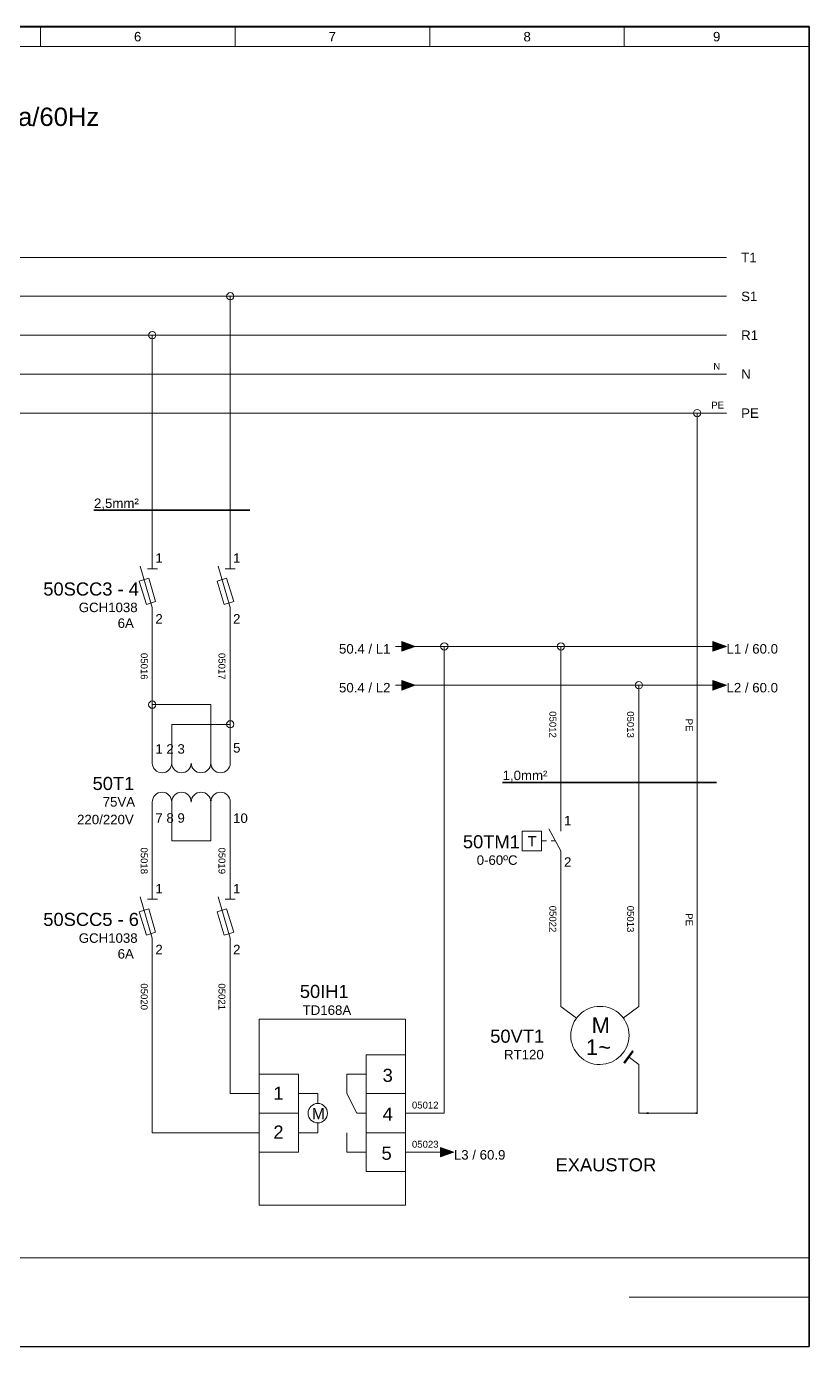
# Model space of a CAD drawing. Header units: millimetres. Extents: x 1004 to 59588, y 686 to 38112.
# Drawn here: x 8661 to 10297, y 764 to 3524 of the extents above; entities that cross this region are included whole.
import ezdxf

# ---------------------------------------------------------------- set-up
doc = ezdxf.new("R2010")
doc.units = ezdxf.units.MM
for name, color, linetype in [('PDF12_Geometry', 7, 'Continuous'), ('PDF12_Solid Fills', 7, 'Continuous'), ('PDF12_Text', 7, 'Continuous')]:
    doc.layers.add(name, color=color, linetype=linetype)
doc.styles.add('PDF Arial', font='arial.ttf')

msp = doc.modelspace()

# ---------------------------------------------------------------- hatches: boundary and pattern name
at = {"layer": 'PDF12_Geometry', "transparency": 33554559}
for points in [[(10058.27, 2714.19), (10061.8, 2714.19), (10062.98, 2715.36), (10061.8, 2716.54), (10058.27, 2716.54)], [(10078.27, 2714.19), (10082.39, 2714.19), (10083.57, 2715.36), (10082.39, 2716.54), (10078.27, 2716.54)], [(10118.86, 2714.19), (10122.98, 2714.19), (10124.15, 2715.36), (10122.98, 2716.54), (10118.86, 2716.54)], [(10060.62, 2698.89), (10060.62, 2695.36), (10061.8, 2693.6), (10062.98, 2695.36), (10062.98, 2698.89)], [(9908.27, 1358.3), (9910.62, 1356.54), (9928.27, 1381.24), (9926.51, 1382.42)], [(9938.86, 1255.95), (9938.86, 1251.83), (9940.04, 1250.66), (9941.21, 1251.83), (9941.21, 1255.95)], [(9938.86, 1255.95), (9938.86, 1251.83), (9940.04, 1250.66), (9941.21, 1251.83), (9941.21, 1255.95)], [(9956.51, 1250.66), (9960.04, 1250.66), (9961.8, 1251.83), (9960.04, 1253.6), (9956.51, 1253.6)], [(10058.27, 1250.66), (10061.8, 1250.66), (10062.98, 1251.83), (10061.8, 1253.6), (10058.27, 1253.6)], [(10058.27, 1250.66), (10061.8, 1250.66), (10062.98, 1251.83), (10061.8, 1253.6), (10058.27, 1253.6)], [(10060.62, 1255.95), (10060.62, 1251.83), (10061.8, 1250.66), (10062.98, 1251.83), (10062.98, 1255.95)], [(10060.62, 1255.95), (10060.62, 1251.83), (10061.8, 1250.66), (10062.98, 1251.83), (10062.98, 1255.95)]]:
    msp.add_hatch(color=256, dxfattribs=at).paths.add_polyline_path(points)

# ---------------------------------------------------------------- linework, layer by layer
at = {"layer": 'PDF12_Geometry', "lineweight": 25}
for points in [[(10295.92, 3523.6), (6281.21, 3523.6), (6281.21, 764.19), (10295.92, 764.19)], [(10295.92, 3522.42), (6281.21, 3522.42)], [(10295.92, 764.19), (10295.92, 3523.6)]]:
    msp.add_lwpolyline(points, close=True, dxfattribs=at)
at = {"layer": 'PDF12_Geometry', "lineweight": 13}
for points in [[(8690.04, 3522.42), (8690.04, 3481.83)], [(9096.51, 3522.42), (9096.51, 3481.83)], [(9502.98, 3522.42), (9502.98, 3481.83)], [(9909.45, 3522.42), (9909.45, 3481.83)], [(6281.21, 3481.83), (10295.92, 3481.83)], [(9330.04, 1293.01), (9350.62, 1251.83)]]:
    msp.add_lwpolyline(points, dxfattribs=at)
at = {"layer": 'PDF12_Geometry', "lineweight": 18}
for points in [[(7318.27, 3040.66), (7358.86, 3040.66), (10122.98, 3040.66)], [(7846.51, 2959.48), (7887.09, 2959.48), (9086.51, 2959.48), (9086.51, 2390.07), (9086.51, 2400.66)], [(9065.92, 2959.48), (9106.51, 2959.48), (10122.98, 2959.48)], [(9086.51, 2959.48), (9086.51, 2938.89)], [(7684.15, 2878.3), (7724.74, 2878.3), (8923.57, 2878.3), (8923.57, 2390.07), (8923.57, 2400.66)], [(8903.57, 2878.3), (8944.15, 2878.3), (10122.98, 2878.3)], [(8923.57, 2878.3), (8923.57, 2857.72)], [(6525.33, 2796.54), (10122.98, 2796.54)], [(9917.68, 1370.66), (9940.04, 1353.6), (9940.04, 1333.6), (9940.04, 1251.83), (10061.8, 1251.83), (10061.8, 2715.36), (6525.33, 2715.36)], [(10041.8, 2715.36), (10082.39, 2715.36), (10122.98, 2715.36)], [(10061.8, 2715.36), (10061.8, 2695.36)], [(8898.27, 2395.36), (8923.57, 2308.89)], [(8913.57, 2390.07), (8934.15, 2390.07)], [(9061.21, 2395.36), (9086.51, 2308.89)], [(9075.92, 2390.07), (9096.51, 2390.07)], [(8923.57, 2298.89), (8923.57, 2308.89), (8923.57, 2105.95), (8923.57, 2024.19), (8923.57, 1983.6)], [(9086.51, 2298.89), (9086.51, 2308.89), (9086.51, 2064.77), (9086.51, 2024.19), (9086.51, 1983.6)], [(9431.8, 2227.72), (9444.74, 2227.72)], [(9452.39, 2227.72), (9533.57, 2227.72), (9533.57, 1251.83), (9452.39, 1251.83)], [(9512.98, 2227.72), (9553.57, 2227.72), (9777.09, 2227.72), (9777.09, 1861.83), (9777.09, 1841.24)], [(9533.57, 2227.72), (9533.57, 2207.13)], [(9757.09, 2227.72), (9797.68, 2227.72), (10102.39, 2227.72)], [(9777.09, 2227.72), (9777.09, 2207.13)], [(10082.39, 2227.72), (10094.74, 2227.72)], [(8923.57, 2125.95), (8923.57, 2085.36)], [(9431.8, 2146.54), (9444.74, 2146.54)], [(9452.39, 2146.54), (9940.04, 2146.54), (9940.04, 1495.95), (9940.04, 1475.36), (9907.68, 1451.24)], [(9919.45, 2146.54), (9960.04, 2146.54), (10102.39, 2146.54)], [(9940.04, 2146.54), (9940.04, 2125.95)], [(10082.39, 2146.54), (10094.74, 2146.54)], [(9025.33, 2105.95), (9045.92, 2105.95), (9045.92, 2085.36)], [(9086.51, 2085.36), (9086.51, 2044.77)], [(8964.15, 2044.77), (8964.15, 2064.77), (8984.74, 2064.77)], [(8923.57, 1902.42), (8923.57, 1902.42)], [(8964.15, 1902.42), (8964.15, 1902.42)], [(9004.74, 1902.42), (9004.74, 1902.42)], [(9045.92, 1902.42), (9045.92, 1902.42)], [(8964.15, 1841.24), (8964.15, 1821.24), (8984.74, 1821.24)], [(9045.92, 1841.24), (9045.92, 1821.24), (9025.33, 1821.24)], [(9736.51, 1821.24), (9747.09, 1821.24)], [(9751.8, 1846.54), (9777.09, 1800.66), (9777.09, 1780.66), (9777.09, 1495.95), (9777.09, 1475.36), (9809.45, 1450.66)], [(9757.09, 1821.24), (9765.92, 1821.24)], [(8898.27, 1704.19), (8923.57, 1617.72)], [(8913.57, 1699.48), (8934.15, 1699.48)], [(9061.21, 1704.19), (9086.51, 1617.72)], [(9075.92, 1699.48), (9096.51, 1699.48)], [(8923.57, 1607.72), (8923.57, 1617.72), (8923.57, 1211.24), (9147.09, 1211.24)], [(9086.51, 1607.72), (9086.51, 1617.72), (9086.51, 1293.01), (9147.09, 1293.01)], [(9086.51, 1313.01), (9086.51, 1293.01), (9106.51, 1293.01)], [(9533.57, 1272.42), (9533.57, 1251.83), (9512.98, 1251.83)], [(9940.04, 1272.42), (9940.04, 1251.83), (9960.04, 1251.83)], [(10061.8, 1272.42), (10061.8, 1251.83), (10041.8, 1251.83)], [(8923.57, 1231.83), (8923.57, 1211.24), (8944.15, 1211.24)], [(9452.39, 1170.66), (9533.57, 1170.66)], [(9512.98, 1170.66), (9525.92, 1170.66)]]:
    msp.add_lwpolyline(points, dxfattribs=at)
at = {"layer": 'PDF12_Geometry', "lineweight": 35}
for points in [[(8801.8, 2512.42), (9127.09, 2512.42)], [(9655.33, 1943.01), (10102.39, 1943.01)]]:
    msp.add_lwpolyline(points, dxfattribs=at)
at = {"layer": 'PDF12_Geometry', "lineweight": 18}
for points in [[(8911.21, 2315.36), (8930.62, 2321.24), (8916.51, 2370.07), (8896.51, 2364.19)], [(9073.57, 2315.36), (9093.57, 2321.24), (9078.86, 2370.07), (9059.45, 2364.19)], [(9444.74, 2217.72), (9444.74, 2237.72), (9472.39, 2227.72)], [(10094.74, 2217.72), (10094.74, 2237.72), (10122.98, 2227.72)], [(9444.74, 2135.95), (9444.74, 2156.54), (9472.39, 2146.54)], [(10094.74, 2135.95), (10094.74, 2156.54), (10122.98, 2146.54)], [(9695.92, 1800.66), (9736.51, 1800.66), (9736.51, 1841.24), (9695.92, 1841.24)], [(8911.21, 1624.19), (8930.62, 1630.07), (8916.51, 1678.89), (8896.51, 1673.01)], [(9073.57, 1624.19), (9093.57, 1630.07), (9078.86, 1678.89), (9059.45, 1673.01)], [(9147.09, 1060.07), (9452.39, 1060.07), (9452.39, 1448.3), (9147.09, 1448.3)], [(9908.27, 1358.3), (9910.62, 1356.54), (9928.27, 1381.24), (9926.51, 1382.42)], [(9525.92, 1160.66), (9525.92, 1180.66), (9553.57, 1170.66)]]:
    msp.add_lwpolyline(points, close=True, dxfattribs=at)
for points in [[(8923.57, 2105.95), (8944.15, 2105.95), (9045.92, 2105.95), (9045.92, 1983.6, 0.4191176), (9065.92, 1963.6)], [(8944.15, 1963.6, 0.4191176), (8964.15, 1983.6), (8964.15, 2064.77), (9065.92, 2064.77), (9086.51, 2064.77)], [(8944.15, 1923.01, 0.4071429), (8923.57, 1902.42), (8923.57, 1861.83), (8923.57, 1699.48), (8923.57, 1709.48)], [(8984.74, 1923.01, 0.4071429), (8964.15, 1902.42), (8964.15, 1821.24), (9045.92, 1821.24), (9045.92, 1902.42, 0.4071429), (9025.33, 1923.01, 0.4071429), (9004.74, 1902.42)], [(9065.92, 1923.01, -0.4071429), (9086.51, 1902.42), (9086.51, 1861.83), (9086.51, 1699.48), (9086.51, 1709.48)]]:
    msp.add_lwpolyline(points, format="xyb", dxfattribs=at)
msp.add_lwpolyline([(9919.45, 1414.77, 0.4150485), (9858.86, 1475.36, 0.4166507), (9797.68, 1414.77, 0.4146681), (9858.86, 1353.6, 0.4130352)], format="xyb", close=True, dxfattribs=at)
at = {"layer": 'PDF12_Geometry', "lineweight": 0}
for points in [[(9452.39, 1374.19), (9370.62, 1374.19), (9370.62, 1130.07), (9452.39, 1130.07)], [(9147.09, 1170.66), (9228.86, 1170.66), (9228.86, 1333.6), (9147.09, 1333.6)], [(9370.62, 1293.01), (9452.39, 1293.01)], [(9147.09, 1251.83), (9228.86, 1251.83)], [(9370.62, 1211.24), (9452.39, 1211.24)]]:
    msp.add_lwpolyline(points, dxfattribs=at)
at = {"layer": 'PDF12_Geometry', "lineweight": 9}
for points in [[(9330.04, 1293.01), (9330.04, 1333.6), (9370.62, 1333.6)], [(9228.86, 1293.01), (9269.45, 1293.01), (9269.45, 1272.42)], [(9350.62, 1251.83), (9370.62, 1251.83)], [(9269.45, 1231.83), (9269.45, 1211.24), (9228.86, 1211.24)], [(9330.04, 1211.24), (9330.04, 1170.66), (9370.62, 1170.66)], [(6281.21, 949.48), (10296.51, 949.48)], [(9919.45, 867.72), (10294.74, 867.72)]]:
    msp.add_lwpolyline(points, dxfattribs=at)
at = {"layer": 'PDF12_Geometry', "lineweight": 25}
msp.add_lwpolyline([(6281.21, 764.19), (10295.92, 764.19)], dxfattribs=at)
msp.add_lwpolyline([(6281.21, 764.19), (10295.92, 764.19)], dxfattribs=at)
at = {"layer": 'PDF12_Geometry', "lineweight": 18}
for centre, radius, start, end in [((8984.91, 1983.43), 19.83, 269.52116, 0.47884), ((9269.7, 1251.58), 20.84, 90.69331, 179.30669), ((9269.61, 1251.67), 19.83, 269.52116, 0.47884)]:
    msp.add_arc(centre, radius, start, end, dxfattribs=at)
for points in [[(9086.51, 2967.13), (9082.39, 2967.13), (9078.86, 2963.6), (9078.86, 2959.48)], [(9078.86, 2959.48), (9078.86, 2955.36), (9082.39, 2951.83), (9086.51, 2951.83)], [(9094.15, 2959.48), (9094.15, 2963.6), (9090.62, 2967.13), (9086.51, 2967.13)], [(9086.51, 2951.83), (9090.62, 2951.83), (9094.15, 2955.36), (9094.15, 2959.48)], [(8923.57, 2885.95), (8919.45, 2885.95), (8915.92, 2882.42), (8915.92, 2878.3)], [(8915.92, 2878.3), (8915.92, 2873.6), (8919.45, 2870.66), (8923.57, 2870.66)], [(8931.21, 2878.3), (8931.21, 2882.42), (8927.68, 2885.95), (8923.57, 2885.95)], [(8923.57, 2870.66), (8927.68, 2870.66), (8931.21, 2873.6), (8931.21, 2878.3)], [(10061.8, 2723.01), (10057.68, 2723.01), (10054.15, 2719.48), (10054.15, 2715.36)], [(10054.15, 2715.36), (10054.15, 2711.24), (10057.68, 2707.72), (10061.8, 2707.72)], [(10069.45, 2715.36), (10069.45, 2719.48), (10065.92, 2723.01), (10061.8, 2723.01)], [(10061.8, 2707.72), (10065.92, 2707.72), (10069.45, 2711.24), (10069.45, 2715.36)], [(9533.57, 2235.36), (9529.45, 2235.36), (9525.92, 2231.83), (9525.92, 2227.72)], [(9541.21, 2227.72), (9541.21, 2231.83), (9537.68, 2235.36), (9533.57, 2235.36)], [(9777.09, 2235.36), (9772.98, 2235.36), (9769.45, 2231.83), (9769.45, 2227.72)], [(9784.74, 2227.72), (9784.74, 2231.83), (9781.8, 2235.36), (9777.09, 2235.36)], [(9525.92, 2227.72), (9525.92, 2223.6), (9529.45, 2220.07), (9533.57, 2220.07)], [(9533.57, 2220.07), (9537.68, 2220.07), (9541.21, 2223.6), (9541.21, 2227.72)], [(9769.45, 2227.72), (9769.45, 2223.6), (9772.98, 2220.07), (9777.09, 2220.07)], [(9777.09, 2220.07), (9781.8, 2220.07), (9784.74, 2223.6), (9784.74, 2227.72)], [(9940.04, 2154.19), (9935.92, 2154.19), (9932.39, 2150.66), (9932.39, 2146.54)], [(9947.68, 2146.54), (9947.68, 2150.66), (9944.15, 2154.19), (9940.04, 2154.19)], [(9932.39, 2146.54), (9932.39, 2142.42), (9935.92, 2138.89), (9940.04, 2138.89)], [(9940.04, 2138.89), (9944.15, 2138.89), (9947.68, 2142.42), (9947.68, 2146.54)], [(8923.57, 2113.6), (8919.45, 2113.6), (8915.92, 2110.07), (8915.92, 2105.95)], [(8915.92, 2105.95), (8915.92, 2101.24), (8919.45, 2098.3), (8923.57, 2098.3)], [(8931.21, 2105.95), (8931.21, 2110.07), (8927.68, 2113.6), (8923.57, 2113.6)], [(8923.57, 2098.3), (8927.68, 2098.3), (8931.21, 2101.24), (8931.21, 2105.95)], [(9086.51, 2072.42), (9082.39, 2072.42), (9078.86, 2069.48), (9078.86, 2064.77)], [(9094.15, 2064.77), (9094.15, 2069.48), (9090.62, 2072.42), (9086.51, 2072.42)], [(9078.86, 2064.77), (9078.86, 2060.66), (9082.39, 2057.72), (9086.51, 2057.72)], [(9086.51, 2057.72), (9090.62, 2057.72), (9094.15, 2060.66), (9094.15, 2064.77)], [(8923.57, 1983.6), (8923.57, 1972.42), (8932.98, 1963.6), (8944.15, 1963.6)], [(8964.15, 1983.6), (8964.15, 1972.42), (8973.57, 1963.6), (8984.74, 1963.6)], [(9004.74, 1983.6), (9004.74, 1972.42), (9014.15, 1963.6), (9025.33, 1963.6)], [(9025.33, 1963.6), (9036.51, 1963.6), (9045.92, 1972.42), (9045.92, 1983.6)], [(9065.92, 1963.6), (9077.09, 1963.6), (9086.51, 1972.42), (9086.51, 1983.6)], [(8964.15, 1902.42), (8964.15, 1913.6), (8955.33, 1923.01), (8944.15, 1923.01)], [(9004.74, 1902.42), (9004.74, 1913.6), (8995.92, 1923.01), (8984.74, 1923.01)], [(9065.92, 1923.01), (9054.74, 1923.01), (9045.92, 1913.6), (9045.92, 1902.42)], [(9289.45, 1251.83), (9289.45, 1263.01), (9280.62, 1272.42), (9269.45, 1272.42)], [(9248.86, 1251.83), (9248.86, 1240.66), (9258.27, 1231.83), (9269.45, 1231.83)]]:
    msp.add_open_spline(points, degree=3, dxfattribs=at)
at = {"layer": 'PDF12_Solid Fills', "lineweight": 18, "transparency": 33554559}
for points in [[(9444.74, 2237.72), (9472.39, 2227.72), (9444.74, 2217.72)], [(10094.74, 2237.72), (10122.98, 2227.72), (10094.74, 2217.72)], [(9444.74, 2156.54), (9472.39, 2146.54), (9444.74, 2135.95)], [(10094.74, 2156.54), (10122.98, 2146.54), (10094.74, 2135.95)], [(9525.92, 1180.66), (9553.57, 1170.66), (9525.92, 1160.66)]]:
    msp.add_solid(points, dxfattribs=at)

# ---------------------------------------------------------------- texts
at = {"layer": 'PDF12_Text', "attachment_point": 7, "style": 'PDF Arial'}
for s, insert, char_height in [('6', (8885.34, 3492), 19.79), ('7', (9291.81, 3492.42), 19.79), ('8', (9698.88, 3491.96), 19.79), ('9', (10094.76, 3492.03), 19.79), ('DIAGRAMA DE FORÇA - 3~220Vca/60Hz', (7805.92, 3303.72), 38.3174), ('T1', (10153.57, 3030.66), 19.79), ('S1', (10153.57, 2949.12), 19.79), ('R1', (10153.57, 2868.3), 19.79), ('N', (10095.33, 2805.95), 14.32), ('N', (10153.57, 2787.13), 19.79), ('PE', (10091.21, 2724.77), 14.316), ('PE', (10153.57, 2705.36), 19.79), ('2,5mm²', (8801.8, 2513.31), 19.79), ('1', (8930.04, 2402.42), 19.79), ('1', (9092.39, 2402.42), 19.79), ('50SCC3 - 4', (8695.92, 2333.61), 27.37), ('GCH1038', (8770.04, 2299.02), 19.79), ('2', (8930.04, 2275.36), 19.79), ('2', (9092.39, 2275.36), 19.79), ('6A', (8851.21, 2266.12), 19.79), ('50.4 / L1', (9313.56, 2212.42), 19.79), ('L1 / 60.0', (10122.98, 2212.42), 19.79), ('50.4 / L2', (9313.56, 2131.25), 19.79), ('L2 / 60.0', (10122.98, 2131.25), 19.79), ('1 2 3', (8930.04, 2003.18), 19.79), ('5', (9092.39, 2005.53), 19.79), ('1,0mm²', (9655.33, 1944.49), 19.79), ('50T1', (8798.86, 1927.14), 27.37), ('75VA', (8820.04, 1892.59), 19.79), ('220/220V', (8766.51, 1855.7), 19.79), ('7 8 9', (8930.04, 1858.89), 19.79), ('10', (9092.39, 1858.47), 19.79), ('1', (9783.57, 1853.6), 19.79), ('50TM1', (9572.39, 1805.37), 27.37), ('T', (9707.68, 1809.48), 21.9), ('0-60ºC', (9601.21, 1770.83), 19.79), ('2', (9783.57, 1767.13), 19.79), ('1', (8930.04, 1711.25), 19.79), ('1', (9092.39, 1711.25), 19.79), ('50SCC5 - 6', (8695.92, 1643.02), 27.37), ('GCH1038', (8770.04, 1607.85), 19.79), ('2', (8930.04, 1584.19), 19.79), ('2', (9092.39, 1584.19), 19.79), ('6A', (8851.21, 1574.94), 19.79), ('50IH1', (9231.8, 1492.43), 27.37), ('TD168A', (9237.67, 1457.26), 19.79), ('M', (9841.21, 1419.48), 32.84), ('50VT1', (9629.45, 1398.9), 27.37), ('RT120', (9658.27, 1364.36), 19.79), ('1~', (9829.45, 1373.6), 32.844), ('3', (9404.74, 1317.14), 27.37), ('1', (9176.51, 1280.07), 27.37), ('05012', (9465.92, 1261.53), 14.316), ('M', (9257.1, 1239.48), 23.16), ('4', (9404.74, 1236.54), 27.37), ('2', (9176.51, 1198.89), 27.37), ('05023', (9465.92, 1179.77), 14.316), ('5', (9402.39, 1154.2), 27.37), ('L3 / 60.9', (9553.57, 1154.78), 19.79), ('EXAUSTOR', (9765.92, 1130.08), 27.37)]:
    msp.add_mtext(s, dxfattribs=dict(at, insert=insert, char_height=char_height))
at = {"layer": 'PDF12_Text', "char_height": 14.316, "attachment_point": 7, "rotation": 270, "style": 'PDF Arial'}
for s, insert in [('05016', (8899.32, 2213.93)), ('05017', (9061.67, 2213.93)), ('05012', (9752.84, 2092.17)), ('05013', (9915.19, 2092.17)), ('PE', (10037.85, 2076.58)), ('05018', (8899.28, 1807.46)), ('05019', (9061.67, 1807.46)), ('05022', (9752.84, 1685.7)), ('05013', (9915.19, 1685.7)), ('PE', (10037.85, 1670.11)), ('05020', (8899.31, 1523.34)), ('05021', (9061.66, 1523.34))]:
    msp.add_mtext(s, dxfattribs=dict(at, insert=insert))

doc.saveas('drawing.dxf')
